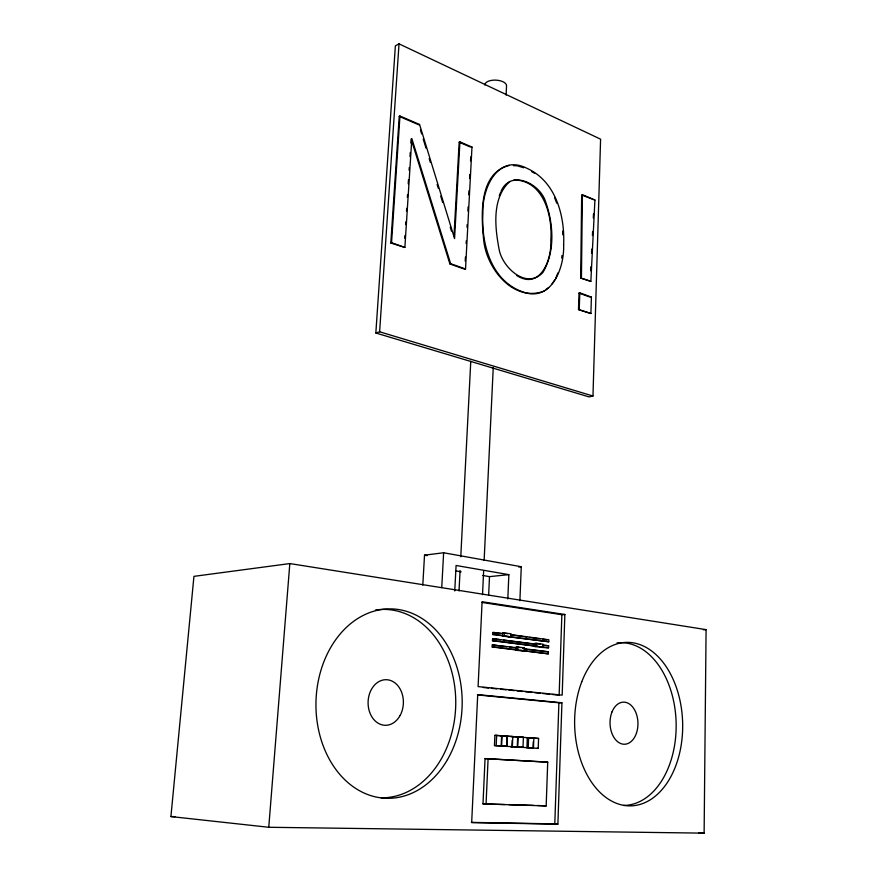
<?xml version="1.0" encoding="UTF-8"?>
<svg xmlns="http://www.w3.org/2000/svg" width="877" height="877" viewBox="0 0 877 877"><rect width="100%" height="100%" fill="white"/><g stroke="black" fill="none" stroke-linecap="round" stroke-linejoin="round"><path stroke-width="1.32" d="M704.121 833.15L706.084 629.631L289.827 563.571L193.938 576.353L170.916 816.564L268.757 827.274L704.121 833.15L698.684 832.701M580.684 278.042L581.67 194.935L582.405 194.661L594.924 200.055L590.857 281.353L580.684 278.042L590.857 281.353M581.429 277.801L582.405 194.661M592.973 396.02L600.592 139.18L399.024 43.85L395.374 45.867L375.838 332.997L589.059 396.897L592.973 396.02L379.62 331.791L375.838 332.997M590.912 313.495L591.405 297.106L579.785 292.852L579.028 293.082L578.491 309.57L590.912 313.495L578.491 309.57M579.248 309.351L579.785 292.852M557.893 824.15L471.673 822.604L477.713 694.628L561.927 702.762L557.893 824.15L554.801 823.898L558.89 702.784L477.428 694.924M559.142 695.176L561.861 614.7L481.802 602.4M564.865 614.492L562.179 695.143L478.097 686.603L482.098 601.743L564.865 614.492L561.861 614.7M516.115 647.675L492.293 644.913L492.205 646.996L548.333 653.836L548.399 651.819L524.051 648.695M534.915 643.97L492.578 638.686L492.479 640.758L548.553 647.796L548.618 645.779L542.556 644.979M502.598 633.457L492.863 632.47L492.764 634.542L548.761 641.767L548.838 639.761L510.6 634.553M546.174 805.897L547.719 762.157L485.058 758.605L482.997 803.891L546.174 805.897L537.634 805.514M531.714 748.037L533.457 748.059L533.841 738.072L532.098 738.039M536.658 643.345L536.538 646.459L534.817 646.535L534.937 643.433L536.658 643.345L543.082 644.2L542.973 647.292L534.817 646.535M533.03 748.048L533.26 741.81M536.899 748.377L538.215 748.388L538.577 738.445L526.891 737.667M541.252 647.379L548.553 647.796M521.245 747.314L522.988 747.368L523.383 737.316L516.367 736.899M526.934 747.675L527.329 737.678M533.457 748.059L528.239 747.719L528.623 737.7M511.938 746.656L512.201 740.341M516.016 650.274L516.136 647.127L517.858 647.051L524.446 647.895L524.314 651.03L516.016 650.274L517.726 650.197L517.858 647.051M519.897 600.734L521.278 566.728L443.63 552.762L424.523 555.163L422.802 585.08M522.988 747.368L517.704 747.018L518.11 736.932M522.703 648.52L524.446 647.895M501.184 745.943L501.622 735.77M507.816 598.958L508.857 574.643L456.084 565.49L454.757 590.945M509.175 636.976L510.885 636.877L511.017 633.72L502.62 632.909L502.477 636.066L548.761 641.767M505.711 736.132L507.443 736.165L507.016 746.316L494.453 745.549L494.902 735.343L496.634 735.386L507.005 736.154L506.577 746.305L494.453 745.549M496.185 745.593L496.634 735.386M502.477 636.066L504.198 635.978L504.33 632.81M488.642 595.264L489.498 576.638L508.857 574.643M486.055 804.121L488.094 758.715M492.205 646.996L493.915 646.919L494.003 644.836M492.479 640.758L494.19 640.67L494.288 638.588M492.764 634.542L494.475 634.444L494.562 632.361M482.525 594.672L483.622 571.409M484.137 560.458L493.247 367.474M506.095 95.1L506.544 85.518A10.842 5.152 2.8 0 0 495.264 80.114A10.842 5.152 2.8 0 0 484.904 85.124M459.022 590.966L460.074 570.467M460.776 556.785L470.774 361.291M590.649 270.741L590.857 266.685M591.537 253.135L591.734 249.079M592.413 235.529L592.622 231.473M593.301 217.924L593.499 213.867M465.216 261.116L465.435 257.06M466.147 243.521L466.29 240.813M467.013 227.275L467.156 224.567M467.88 211.028L468.088 206.961M468.735 194.782L468.954 190.715M469.601 178.524L469.809 174.468M470.532 160.93L470.752 156.862M410.842 143.017L411.105 138.939L449.901 263.955L464.788 269.239L465.534 268.987L471.979 147.073L459.91 141.866L459.175 142.195L453.99 236.143M441.745 587.601L443.63 552.762M459.91 141.866L454.571 238.588L419.568 124.479L399.956 116.027L399.232 116.378L390.813 243.006L404.878 247.446L411.828 138.599L450.635 263.692L465.534 268.987M404.746 238.204L404.922 235.485M405.623 224.611L405.788 221.892M406.49 211.017L406.665 208.298M407.356 197.413L407.531 194.694M408.233 183.819L408.496 179.741M409.099 170.215L409.274 167.496M409.976 156.621L410.239 152.543M390.813 243.006L391.548 242.721L399.956 116.027M379.62 331.791L399.024 43.85M268.757 827.274L289.827 563.571M561.718 258.09L561.96 255.47M499.265 195.867L500.679 192.162M555.569 278.754L557.882 272.922M501.14 190.934C511.302 168.965 540.375 183.951 545.658 201.907C553.508 224.205 555.262 251.589 542.863 272.517C526.474 290.002 502.115 267.332 499.079 249.156C494.913 227.209 491.69 197.983 509.855 181.473M552.072 283.819L554.867 279.763M545.538 290.068L548.618 287.535M419.568 124.479L418.844 124.83L399.232 116.378M471.245 147.391L471.979 147.073M544.507 290.901C513.823 302.949 486.976 269.02 483.797 241.12C481.254 216.301 478.086 173.218 509.351 165.435M594.924 200.055L582.92 195.472M449.901 263.955L450.635 263.692M590.649 297.325L591.405 297.106M518.702 567.002L521.278 566.728M703.376 629.774L706.084 629.631M548.618 645.779L542.83 645.319M548.399 651.819L529.434 649.682M558.89 702.784L561.927 702.762M513.977 179.971C543.576 180.048 552.795 216.137 550.789 240.199C552.159 258.858 540.375 290.747 516.652 275.466M170.916 816.564L175.027 816.63M471.355 822.374L554.801 823.898M500.318 735.737L502.05 735.77L501.622 745.954L499.879 745.91M511.061 736.516L512.793 736.548L512.376 746.667L510.633 746.623L538.215 748.388M521.651 737.283L523.383 737.316M538.577 738.445L494.902 735.343M515.961 746.974L517.704 747.018M526.507 747.664L528.239 747.719M482.997 803.891L504.856 804.538M508.956 804.669L533.534 805.393M547.719 762.157L485.058 758.605M513.374 165.632L517.397 165.819L523.635 167.781M505.284 746.272L517.266 747.007L517.671 736.932L507.443 736.165M483.227 687.48L488.653 688.028M491.361 688.302L496.788 688.851M500.855 689.267L506.27 689.815M508.989 690.089L514.404 690.637M517.123 690.912L522.539 691.46M525.257 691.745L532.032 692.424M534.74 692.698L540.166 693.247M542.874 693.521L549.66 694.211M552.367 694.485L557.794 695.033M493.915 646.919L516.038 649.725M519.984 650.23L548.333 653.836M516.136 647.127L520.094 647.632M492.293 644.913L506.884 646.788M509.537 647.127L517.496 648.147M524.128 649.002L526.781 649.342M494.19 640.67L537.415 646.338M534.937 643.433L540.079 644.113M492.578 638.686L500.723 639.761M503.442 640.122L533.315 644.069M492.863 632.47L500.997 633.578M510.491 634.86L526.77 637.075M529.478 637.447L540.331 638.916M543.049 639.289L547.116 639.848M494.475 634.444L505.185 635.88M504.198 635.978L510.885 636.877M502.62 632.909L507.969 633.643M455.777 570.894L461.17 571.815M482.756 575.487L489.498 576.638M424.523 555.163L427.187 555.634M391.548 242.721L404.878 247.446M579.028 293.082L589.487 296.897M459.175 142.195L470.039 146.876M531.539 171.552L534.784 173.35M554.516 197.511L556.785 203.223M420.434 130.004L421.629 133.896M423.218 139.081L426.003 148.147M429.182 158.518L430.377 162.409M437.13 184.433L438.325 188.325M440.714 196.097L442.699 202.576M450.252 227.198L451.447 231.09M562.683 231.068L562.738 234.861M617.057 642.863A81.408 54.001 88.5 0 1 676.068 721.015A81.408 54.001 88.5 0 1 623.525 805.437M375.499 610.008A94.234 72.988 -88.5 0 1 455.7 698.596A94.234 72.988 -88.5 0 1 381.265 797.829M563.626 244.694C564.58 267.978 551.238 303.574 521.596 291.438C490.649 279.862 481.078 242.874 482.909 212.958C481.922 189.081 497.38 153.376 526.869 168.263C555.623 181.155 565.007 215.654 563.626 244.694M447.478 759.592A94.727 73.098 -88.6 0 0 397.928 609.438A94.727 73.098 -88.6 0 0 321.771 741.756A94.727 73.098 -88.6 0 0 447.478 759.592M581.769 681.78A81.78 54.012 88.4 0 0 628.842 805.864A81.78 54.012 88.4 0 0 675.356 684.707A81.78 54.012 88.4 0 0 581.769 681.78M612.069 711.806A21.059 13.955 88.4 0 0 623.635 744.222A21.059 13.955 88.4 0 0 636.253 713.56A21.059 13.955 88.4 0 0 612.069 711.806M400.164 715.391A22.802 17.65 -88.5 0 0 387.327 679.763A22.802 17.65 -88.5 0 0 369.71 712.343A22.802 17.65 -88.5 0 0 400.164 715.391"/></g></svg>
